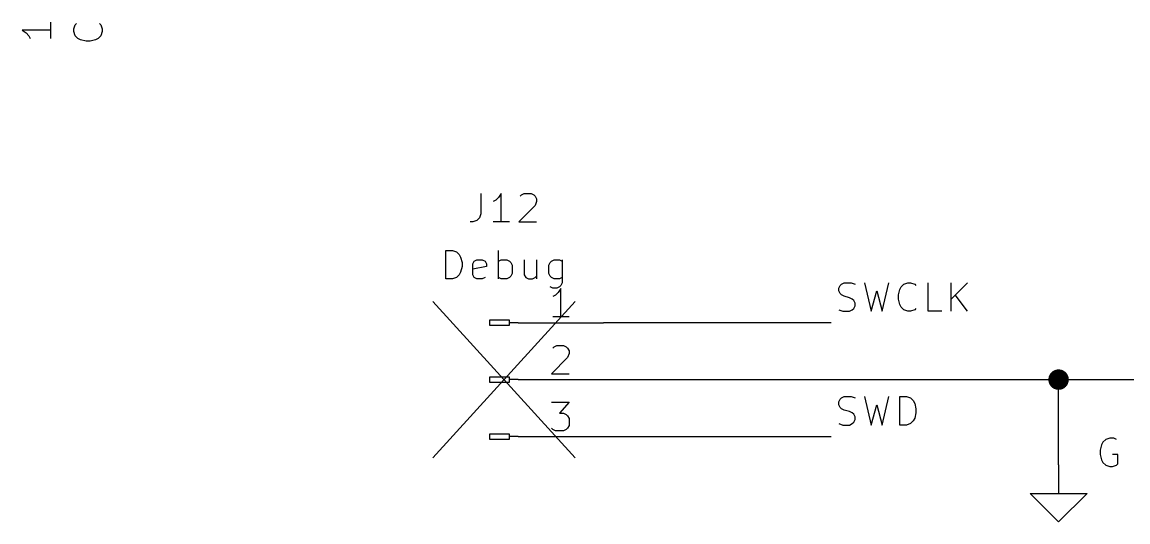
# Model space of a CAD drawing. Extents: x 0.4 to 11.3, y -7.9 to -0.4.
# Drawn here: x 3.478 to 5.422, y -6 to -5.122 of the extents above; entities that cross this region are included whole.
import ezdxf

# ---------------------------------------------------------------- set-up
doc = ezdxf.new("R2010")
doc.units = 0
doc.header["$MEASUREMENT"] = 0
for name, color, linetype in [('CYAN2', 4, 'CONTINUOUS'), ('GRAY1', 251, 'CONTINUOUS'), ('GRAY3', 9, 'CONTINUOUS'), ('GREEN3', 91, 'CONTINUOUS'), ('LORANGE', 41, 'CONTINUOUS'), ('RED2', 1, 'CONTINUOUS')]:
    doc.layers.add(name, color=color, linetype=linetype)

msp = doc.modelspace()

# ---------------------------------------------------------------- linework, layer by layer
at = {"layer": 'CYAN2', "linetype": 'CONTINUOUS'}
for p, q in [((3.5278, -5.1218), (3.5278, -5.1503)), ((3.5688, -5.1337), (3.5712, -5.1265)), ((3.5712, -5.1265), (3.5736, -5.1241)), ((3.614, -5.1241), (3.6164, -5.1265)), ((3.6164, -5.1265), (3.6188, -5.1337)), ((3.5278, -5.136), (3.4778, -5.136)), ((3.4778, -5.136), (3.4849, -5.1408)), ((3.4849, -5.1408), (3.4897, -5.1456)), ((3.4897, -5.1456), (3.4921, -5.1503)), ((3.5688, -5.1384), (3.5688, -5.1337)), ((3.5712, -5.1456), (3.5688, -5.1384)), ((3.5759, -5.1503), (3.5712, -5.1456)), ((3.5807, -5.1527), (3.5759, -5.1503)), ((3.6117, -5.1503), (3.6069, -5.1527)), ((3.6164, -5.1456), (3.6117, -5.1503)), ((3.6188, -5.1384), (3.6164, -5.1456)), ((3.6188, -5.1337), (3.6188, -5.1384)), ((3.5902, -5.1551), (3.5807, -5.1527)), ((3.5974, -5.1551), (3.5902, -5.1551)), ((3.6069, -5.1527), (3.5974, -5.1551)), ((5.3757, -5.8647), (5.3733, -5.8742)), ((5.3781, -5.8599), (5.3757, -5.8647)), ((5.3829, -5.8552), (5.3781, -5.8599)), ((5.39, -5.8528), (5.3829, -5.8552)), ((5.3971, -5.8528), (5.39, -5.8528)), ((5.4019, -5.8552), (5.3971, -5.8528)), ((5.3733, -5.8742), (5.3733, -5.8814)), ((5.3733, -5.8814), (5.3757, -5.8909)), ((5.4043, -5.8814), (5.3948, -5.8814)), ((5.4043, -5.898), (5.4043, -5.8814)), ((5.3757, -5.8909), (5.3781, -5.8957)), ((5.3781, -5.8957), (5.3829, -5.9004)), ((5.3829, -5.9004), (5.39, -5.9028)), ((5.39, -5.9028), (5.3948, -5.9028)), ((5.3948, -5.9028), (5.4019, -5.9004)), ((5.4019, -5.9004), (5.4043, -5.898))]:
    msp.add_line(p, q, dxfattribs=at)
at = {"layer": 'GRAY1', "linetype": 'CONTINUOUS'}
for p, q in [((4.9136, -5.5893), (4.916, -5.5846)), ((4.9136, -5.5941), (4.9136, -5.5893)), ((4.916, -5.5988), (4.9136, -5.5941)), ((4.916, -5.5846), (4.9184, -5.5822)), ((4.9184, -5.6012), (4.916, -5.5988)), ((4.9184, -5.5822), (4.9232, -5.5798)), ((4.9232, -5.5798), (4.9351, -5.5798)), ((4.9351, -5.5798), (4.9422, -5.5822)), ((4.9589, -5.5798), (4.9708, -5.6298)), ((4.9708, -5.6298), (4.9803, -5.5941)), ((4.9803, -5.5941), (4.9898, -5.6298)), ((4.9898, -5.6298), (5.0017, -5.5798)), ((5.0184, -5.6012), (5.0208, -5.5917)), ((5.0208, -5.5917), (5.0232, -5.5869)), ((5.0232, -5.5869), (5.0279, -5.5822)), ((5.0279, -5.5822), (5.0351, -5.5798)), ((5.0351, -5.5798), (5.0398, -5.5798)), ((5.0398, -5.5798), (5.047, -5.5822)), ((5.047, -5.5822), (5.0493, -5.5846)), ((5.0708, -5.6298), (5.0708, -5.5798)), ((5.1112, -5.6298), (5.1112, -5.5798)), ((5.1398, -5.5798), (5.1112, -5.6084)), ((4.9232, -5.6036), (4.9184, -5.6012)), ((4.9327, -5.606), (4.9232, -5.6036)), ((4.9374, -5.6084), (4.9327, -5.606)), ((4.9398, -5.6108), (4.9374, -5.6084)), ((4.9422, -5.6155), (4.9398, -5.6108)), ((4.9422, -5.6203), (4.9422, -5.6155)), ((5.0184, -5.6084), (5.0184, -5.6012)), ((5.0208, -5.6179), (5.0184, -5.6084)), ((5.0232, -5.6227), (5.0208, -5.6179)), ((5.1398, -5.6298), (5.1184, -5.6012)), ((4.9136, -5.6274), (4.9208, -5.6298)), ((4.9208, -5.6298), (4.9327, -5.6298)), ((4.9327, -5.6298), (4.9374, -5.6274)), ((4.9374, -5.6274), (4.9398, -5.625)), ((4.9398, -5.625), (4.9422, -5.6203)), ((5.0279, -5.6274), (5.0232, -5.6227)), ((5.0351, -5.6298), (5.0279, -5.6274)), ((5.0398, -5.6298), (5.0351, -5.6298)), ((5.047, -5.6274), (5.0398, -5.6298)), ((5.0493, -5.625), (5.047, -5.6274)), ((5.0946, -5.6298), (5.0708, -5.6298)), ((4.9136, -5.7893), (4.916, -5.7846)), ((4.9136, -5.7941), (4.9136, -5.7893)), ((4.916, -5.7846), (4.9184, -5.7822)), ((4.9184, -5.7822), (4.9232, -5.7798)), ((4.9232, -5.7798), (4.9351, -5.7798)), ((4.9351, -5.7798), (4.9422, -5.7822)), ((4.9589, -5.7798), (4.9708, -5.8298)), ((4.9898, -5.8298), (5.0017, -5.7798)), ((5.0208, -5.8298), (5.0208, -5.7798)), ((5.0208, -5.7798), (5.0327, -5.7798)), ((5.0327, -5.7798), (5.0398, -5.7822)), ((5.0398, -5.7822), (5.0446, -5.7869)), ((5.0446, -5.7869), (5.047, -5.7917)), ((5.047, -5.7917), (5.0493, -5.8012)), ((4.916, -5.7988), (4.9136, -5.7941)), ((4.9184, -5.8012), (4.916, -5.7988)), ((4.9232, -5.8036), (4.9184, -5.8012)), ((4.9327, -5.806), (4.9232, -5.8036)), ((4.9374, -5.8084), (4.9327, -5.806)), ((4.9398, -5.8108), (4.9374, -5.8084)), ((4.9422, -5.8155), (4.9398, -5.8108)), ((4.9708, -5.8298), (4.9803, -5.7941)), ((4.9803, -5.7941), (4.9898, -5.8298)), ((5.0493, -5.8084), (5.047, -5.8179)), ((5.0493, -5.8012), (5.0493, -5.8084)), ((4.9136, -5.8274), (4.9208, -5.8298)), ((4.9208, -5.8298), (4.9327, -5.8298)), ((4.9327, -5.8298), (4.9374, -5.8274)), ((4.9374, -5.8274), (4.9398, -5.825)), ((4.9398, -5.825), (4.9422, -5.8203)), ((4.9422, -5.8203), (4.9422, -5.8155)), ((5.0327, -5.8298), (5.0208, -5.8298)), ((5.0398, -5.8274), (5.0327, -5.8298)), ((5.0446, -5.8227), (5.0398, -5.8274)), ((5.047, -5.8179), (5.0446, -5.8227))]:
    msp.add_line(p, q, dxfattribs=at)
at = {"layer": 'GRAY3', "linetype": 'CONTINUOUS'}
for p, q in [((4.2845, -5.4228), (4.2845, -5.4585)), ((4.3202, -5.4228), (4.3155, -5.4299)), ((4.3202, -5.4728), (4.3202, -5.4228)), ((4.3559, -5.4252), (4.3607, -5.4228)), ((4.3607, -5.4228), (4.3726, -5.4228)), ((4.3726, -5.4228), (4.3774, -5.4252)), ((4.3107, -5.4347), (4.306, -5.4371)), ((4.3155, -5.4299), (4.3107, -5.4347)), ((4.3536, -5.4276), (4.3559, -5.4252)), ((4.3774, -5.4252), (4.3798, -5.4276)), ((4.3798, -5.4276), (4.3821, -5.4323)), ((4.3821, -5.4371), (4.3798, -5.4442)), ((4.3821, -5.4323), (4.3821, -5.4371)), ((4.2845, -5.4585), (4.2821, -5.4657)), ((4.3798, -5.4442), (4.3512, -5.4728)), ((4.2702, -5.4728), (4.2655, -5.4728)), ((4.2774, -5.4704), (4.2702, -5.4728)), ((4.2821, -5.4657), (4.2774, -5.4704)), ((4.3345, -5.4728), (4.306, -5.4728)), ((4.3512, -5.4728), (4.3821, -5.4728)), ((4.2226, -5.5728), (4.2226, -5.5228)), ((4.2226, -5.5228), (4.2345, -5.5228)), ((4.2345, -5.5228), (4.2417, -5.5252)), ((4.2417, -5.5252), (4.2464, -5.5299)), ((4.2464, -5.5299), (4.2488, -5.5347)), ((4.2488, -5.5347), (4.2512, -5.5442)), ((4.2726, -5.5419), (4.2774, -5.5395)), ((4.2774, -5.5395), (4.2869, -5.5395)), ((4.2869, -5.5395), (4.2917, -5.5419)), ((4.3155, -5.5728), (4.3155, -5.5228)), ((4.3155, -5.5419), (4.3202, -5.5395)), ((4.3202, -5.5395), (4.3298, -5.5395)), ((4.3298, -5.5395), (4.3345, -5.5419)), ((4.3607, -5.5395), (4.3607, -5.5657)), ((4.3821, -5.5395), (4.3821, -5.5728)), ((4.4083, -5.5419), (4.4131, -5.5395)), ((4.4131, -5.5395), (4.4226, -5.5395)), ((4.4226, -5.5395), (4.4274, -5.5419)), ((4.4274, -5.5395), (4.4274, -5.5799)), ((4.2512, -5.5514), (4.2488, -5.5609)), ((4.2512, -5.5442), (4.2512, -5.5514)), ((4.2702, -5.5466), (4.2726, -5.5419)), ((4.2702, -5.5657), (4.2702, -5.5466)), ((4.294, -5.5514), (4.2702, -5.5561)), ((4.2917, -5.5419), (4.294, -5.5466)), ((4.294, -5.5466), (4.294, -5.5514)), ((4.3345, -5.5419), (4.3369, -5.5442)), ((4.3369, -5.5442), (4.3393, -5.549)), ((4.3393, -5.549), (4.3393, -5.5633)), ((4.4036, -5.549), (4.4059, -5.5442)), ((4.4036, -5.5633), (4.4036, -5.549)), ((4.4059, -5.5442), (4.4083, -5.5419)), ((4.2345, -5.5728), (4.2226, -5.5728)), ((4.2417, -5.5704), (4.2345, -5.5728)), ((4.2464, -5.5657), (4.2417, -5.5704)), ((4.2488, -5.5609), (4.2464, -5.5657)), ((4.2726, -5.5704), (4.2702, -5.5657)), ((4.2774, -5.5728), (4.2726, -5.5704)), ((4.2869, -5.5728), (4.2774, -5.5728)), ((4.2917, -5.5704), (4.2869, -5.5728)), ((4.3202, -5.5728), (4.3155, -5.5704)), ((4.3298, -5.5728), (4.3202, -5.5728)), ((4.3345, -5.5704), (4.3298, -5.5728)), ((4.3369, -5.568), (4.3345, -5.5704)), ((4.3393, -5.5633), (4.3369, -5.568)), ((4.3607, -5.5657), (4.3631, -5.5704)), ((4.3631, -5.5704), (4.3679, -5.5728)), ((4.3679, -5.5728), (4.375, -5.5728)), ((4.375, -5.5728), (4.3798, -5.5704)), ((4.3798, -5.5704), (4.3821, -5.568)), ((4.4059, -5.568), (4.4036, -5.5633)), ((4.4083, -5.5704), (4.4059, -5.568)), ((4.4131, -5.5728), (4.4083, -5.5704)), ((4.4226, -5.5728), (4.4131, -5.5728)), ((4.4274, -5.5704), (4.4226, -5.5728)), ((4.4107, -5.5895), (4.4059, -5.5871)), ((4.4179, -5.5895), (4.4107, -5.5895)), ((4.4202, -5.597), (4.4155, -5.6018)), ((4.4226, -5.5871), (4.4179, -5.5895)), ((4.425, -5.5899), (4.4202, -5.597)), ((4.425, -5.5847), (4.4226, -5.5871)), ((4.4274, -5.5799), (4.425, -5.5847)), ((4.425, -5.6399), (4.425, -5.5899)), ((4.4155, -5.6018), (4.4107, -5.6042)), ((4.3, -5.655), (4.3, -5.645)), ((4.3, -5.645), (4.334, -5.645)), ((4.334, -5.655), (4.3, -5.655)), ((4.334, -5.645), (4.334, -5.655)), ((4.35, -5.65), (4.334, -5.65)), ((4.35, -5.65), (4.5, -5.65)), ((4.4393, -5.6399), (4.4107, -5.6399)), ((4.4107, -5.6946), (4.4131, -5.6923)), ((4.4131, -5.6923), (4.4179, -5.6899)), ((4.4179, -5.6899), (4.4298, -5.6899)), ((4.4298, -5.6899), (4.4345, -5.6923)), ((4.4345, -5.6923), (4.4369, -5.6946)), ((4.4369, -5.6946), (4.4393, -5.6994)), ((4.4369, -5.7113), (4.4083, -5.7399)), ((4.4393, -5.7042), (4.4369, -5.7113)), ((4.4393, -5.6994), (4.4393, -5.7042)), ((4.3, -5.755), (4.3, -5.745)), ((4.3, -5.745), (4.334, -5.745)), ((4.334, -5.745), (4.334, -5.755)), ((4.35, -5.75), (4.334, -5.75)), ((4.35, -5.75), (4.5, -5.75)), ((4.4083, -5.7399), (4.4393, -5.7399)), ((4.334, -5.755), (4.3, -5.755)), ((4.4083, -5.7899), (4.4393, -5.7899)), ((4.4393, -5.7899), (4.4226, -5.8089)), ((4.4226, -5.8089), (4.4298, -5.8089)), ((4.4298, -5.8089), (4.4345, -5.8113)), ((4.4345, -5.8113), (4.4369, -5.8137)), ((4.4369, -5.8137), (4.4393, -5.8184)), ((4.4393, -5.8304), (4.4369, -5.8351)), ((4.4393, -5.8184), (4.4393, -5.8304)), ((4.3, -5.855), (4.3, -5.845)), ((4.3, -5.845), (4.334, -5.845)), ((4.334, -5.845), (4.334, -5.855)), ((4.35, -5.85), (4.334, -5.85)), ((4.35, -5.85), (4.5, -5.85)), ((4.4107, -5.8375), (4.4083, -5.8351)), ((4.4155, -5.8399), (4.4107, -5.8375)), ((4.4298, -5.8399), (4.4155, -5.8399)), ((4.4345, -5.8375), (4.4298, -5.8399)), ((4.4369, -5.8351), (4.4345, -5.8375)), ((4.334, -5.855), (4.3, -5.855))]:
    msp.add_line(p, q, dxfattribs=at)
at = {"layer": 'GREEN3', "linetype": 'CONTINUOUS'}
for p, q in [((4.9, -5.65), (4.5, -5.65)), ((4.5, -5.75), (5.3, -5.75)), ((5.3, -5.75), (6, -5.75)), ((5.3, -5.9), (5.3, -5.75)), ((4.5, -5.85), (4.9, -5.85))]:
    msp.add_line(p, q, dxfattribs=at)
at = {"layer": 'GREEN3', "const_width": 0.018}
msp.add_lwpolyline([(5.291, -5.75, 1), (5.309, -5.75, 1)], format="xyb", close=True, dxfattribs=at)
at = {"layer": 'LORANGE', "linetype": 'CONTINUOUS'}
for p, q in [((4.1998, -5.6128), (4.4502, -5.8872)), ((4.4502, -5.6128), (4.1998, -5.8872))]:
    msp.add_line(p, q, dxfattribs=at)
at = {"layer": 'RED2', "linetype": 'CONTINUOUS'}
for p, q in [((5.3, -5.9), (5.3, -5.95)), ((5.3, -6), (5.25, -5.95)), ((5.25, -5.95), (5.3, -5.95)), ((5.3, -5.95), (5.35, -5.95)), ((5.35, -5.95), (5.3, -6))]:
    msp.add_line(p, q, dxfattribs=at)

doc.saveas('drawing.dxf')
